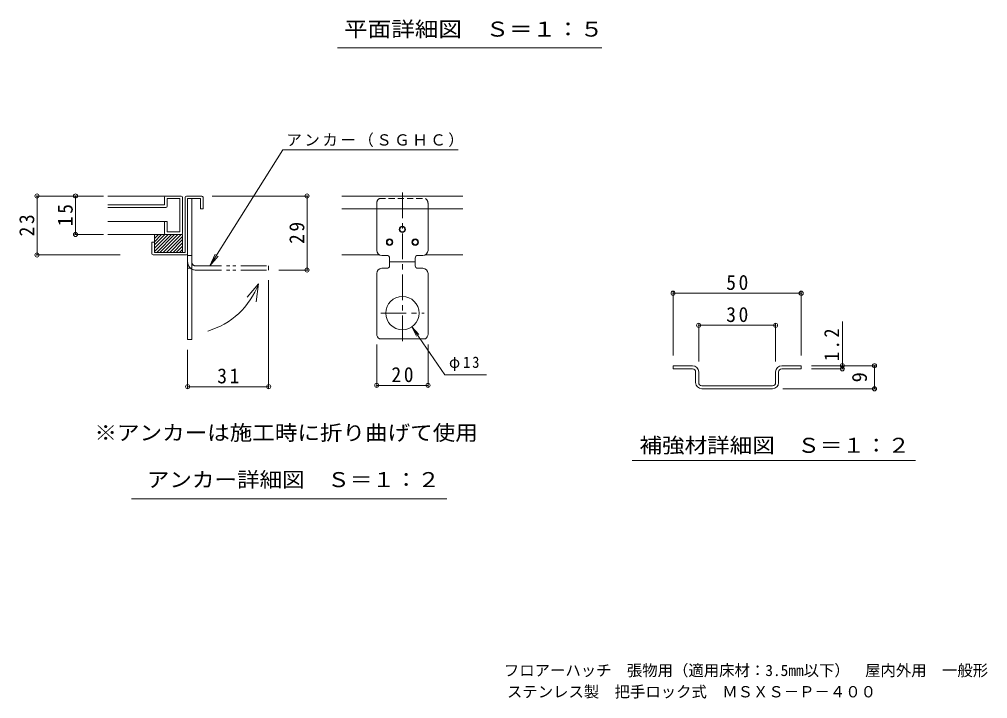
# Model space of a CAD drawing. Units: millimetres at full size; some dimension numbers follow another scale. Extents: x -359 to 372, y -273 to 258.
# Drawn here: x -359.1 to 18.7, y -273.4 to -8.4 of the extents above; entities that cross this region are included whole.
import ezdxf
from ezdxf.enums import TextEntityAlignment as Align

# ---------------------------------------------------------------- set-up
doc = ezdxf.new("R2010")
doc.units = ezdxf.units.MM
doc.header["$LTSCALE"] = 2
doc.header["$PDMODE"] = 32
doc.header["$PDSIZE"] = 1.6
for name, pattern in [('CHAIN1', [8, 5, -1, 1, -1]), ('DASHED1', [1.8, 1.2, -0.6]), ('DOUBLE_CHAIN1', [8.8, 5, -1, 0.6, -0.6, 0.6, -1])]:
    doc.linetypes.add(name, pattern=pattern)
for name, color, linetype, lineweight in [('0-5_文字', 4, 'Continuous', 9), ('D-0', 7, 'Continuous', 9), ('D-1', 2, 'Continuous', 9), ('D-2', 3, 'Continuous', 9), ('D-4', 7, 'Continuous', 9), ('D-5', 7, 'Continuous', 9)]:
    doc.layers.add(name, color=color, linetype=linetype, lineweight=lineweight)
doc.layers.add('F-5_F-5ﾚｲﾔ', color=3, linetype='Continuous')
doc.styles.add('ＭＳ ゴシック', font='')
doc.styles.get('ＭＳ ゴシック').set_extended_font_data('MS Gothic')

msp = doc.modelspace()

# ---------------------------------------------------------------- linework, layer by layer
at = {"layer": '0-5_文字', "color": 7}
msp.add_line((-234.967, -19.479), (-131.843, -19.479), dxfattribs=at)
at = {"layer": 'D-0'}
for p, q in [((-104.009, -143.536), (-104.009, -144.736)), ((-96.409, -143.536), (-104.009, -143.536)), ((-61.609, -143.536), (-54.009, -143.536)), ((-54.009, -143.536), (-54.009, -144.736)), ((-96.409, -144.736), (-104.009, -144.736)), ((-95.209, -150.136), (-95.209, -145.936)), ((-94.009, -145.936), (-94.009, -150.136)), ((-64.009, -145.936), (-64.009, -150.136)), ((-62.809, -150.136), (-62.809, -145.936)), ((-61.609, -144.736), (-54.009, -144.736)), ((-65.209, -151.336), (-92.809, -151.336)), ((-65.209, -152.536), (-92.809, -152.536))]:
    msp.add_line(p, q, dxfattribs=at)
for centre, radius, start, end in [((-96.409, -145.936), 2.4, 0, 90), ((-61.609, -145.936), 2.4, 90, 180), ((-96.409, -145.936), 1.2, 0, 90), ((-61.609, -145.936), 1.2, 90, 180), ((-92.809, -150.136), 2.4, 180, 270), ((-92.809, -150.136), 1.2, 180, 270), ((-65.209, -150.136), 1.2, 270, 0), ((-65.209, -150.136), 2.4, 270, 0)]:
    msp.add_arc(centre, radius, start, end, dxfattribs=at)
at = {"layer": 'D-1'}
for p, q in [((-294.437, -77.827), (-294.437, -99.327)), ((-293.942, -77.327), (-287.937, -77.327)), ((-293.437, -111.827), (-293.437, -78.326)), ((-293.437, -78.327), (-288.437, -78.327)), ((-293.437, -99.827), (-293.437, -78.327)), ((-287.437, -77.827), (-287.437, -82.327)), ((-233.296, -77.326), (-186.002, -77.326)), ((-233.296, -82.327), (-186.002, -82.327)), ((-219.649, -98.515), (-219.649, -82.327)), ((-199.649, -98.515), (-199.649, -82.327)), ((-295.437, -92.327), (-306.437, -92.327)), ((-306.437, -95.327), (-306.437, -92.327)), ((-306.437, -97.706), (-301.057, -92.327)), ((-306.437, -96.433), (-302.33, -92.327)), ((-306.437, -95.161), (-303.603, -92.327)), ((-306.437, -92.615), (-306.148, -92.327)), ((-306.437, -98.979), (-299.784, -92.327)), ((-306.435, -93.886), (-304.876, -92.327)), ((-305.512, -99.327), (-298.512, -92.327)), ((-304.239, -99.327), (-297.239, -92.327)), ((-302.966, -99.327), (-295.966, -92.327)), ((-301.693, -99.327), (-295.437, -93.07)), ((-300.42, -99.327), (-295.437, -94.343)), ((-295.437, -99.327), (-295.437, -92.327)), ((-306.437, -95.327), (-307.437, -95.327)), ((-307.437, -99.827), (-307.437, -95.327)), ((-306.437, -95.327), (-306.437, -99.327)), ((-299.148, -99.327), (-295.437, -95.616)), ((-297.875, -99.327), (-295.437, -96.888)), ((-296.602, -99.327), (-295.437, -98.161)), ((-306.937, -100.327), (-293.937, -100.327)), ((-306.437, -99.327), (-294.437, -99.327)), ((-293.437, -100.515), (-291.837, -100.515)), ((-233.296, -100.327), (-218.495, -100.327)), ((-215.649, -100.515), (-217.649, -100.515)), ((-214.649, -104.515), (-214.649, -101.515)), ((-204.649, -101.515), (-204.649, -104.515)), ((-203.649, -100.515), (-201.649, -100.515)), ((-200.802, -100.327), (-186.002, -100.327)), ((-293.437, -105.515), (-291.837, -105.515)), ((-215.649, -105.515), (-217.649, -105.515)), ((-214.649, -103.015), (-204.649, -103.015)), ((-203.649, -105.515), (-201.649, -105.515)), ((-219.649, -107.515), (-219.649, -131.265)), ((-199.649, -107.515), (-199.649, -131.265)), ((-293.437, -111.827), (-293.437, -133.326)), ((-218.617, -133.015), (-200.68, -133.015))]:
    msp.add_line(p, q, dxfattribs=at)
at = {"layer": 'D-1', "linetype": 'DASHED1'}
for p, q in [((-218.617, -78.326), (-200.68, -78.326)), ((-219.649, -80.076), (-219.649, -82.327)), ((-199.649, -80.076), (-199.649, -82.327))]:
    msp.add_line(p, q, dxfattribs=at)
at = {"layer": 'D-1', "linetype": 'CHAIN1'}
for p, q in [((-209.649, -75.937), (-209.649, -135.05)), ((-218.118, -123.015), (-201.17, -123.015))]:
    msp.add_line(p, q, dxfattribs=at)
at = {"layer": 'D-1', "linetype": 'DOUBLE_CHAIN1'}
for p, q in [((-290.237, -104.615), (-261.837, -104.615)), ((-261.837, -106.215), (-261.837, -104.615)), ((-290.237, -106.215), (-261.837, -106.215))]:
    msp.add_line(p, q, dxfattribs=at)
at = {"layer": 'D-1', "color": 7}
for p, q in [((-261.837, -152.309), (-261.837, -110.215)), ((-293.437, -152.309), (-293.437, -137.326)), ((-293.437, -151.709), (-261.837, -151.709))]:
    msp.add_line(p, q, dxfattribs=at)
at = {"layer": 'D-1'}
for points in [[(-293.437, -133.326), (-291.837, -133.326), (-291.837, -78.326)], [(-288.437, -78.327), (-288.437, -82.327), (-287.437, -82.327)]]:
    msp.add_lwpolyline(points, dxfattribs=at)
for centre, radius in [((-209.649, -90.326), 1.25), ((-209.649, -90.326), 1), ((-214.649, -95.327), 1.25), ((-214.649, -95.327), 1), ((-204.649, -95.327), 1.25), ((-204.649, -95.327), 1), ((-209.649, -123.015), 6.5)]:
    msp.add_circle(centre, radius, dxfattribs=at)
for centre, radius, start, end in [((-293.937, -77.827), 0.5, 90, 180), ((-287.937, -77.827), 0.5, 0, 90), ((-306.937, -99.827), 0.5, 180, 270), ((-293.937, -99.827), 0.5, 270, 0), ((-217.649, -98.515), 2, 180, 270), ((-215.649, -101.515), 1, 0, 90), ((-203.649, -101.515), 1, 90, 180), ((-201.649, -98.515), 2, 270, 0), ((-217.649, -107.515), 2, 90, 180), ((-215.649, -104.515), 1, 270, 0), ((-203.649, -104.515), 1, 180, 270), ((-201.649, -107.515), 2, 0, 90), ((-217.649, -131.265), 2, 180, 241.04498), ((-201.649, -131.265), 2, 298.95502, 0)]:
    msp.add_arc(centre, radius, start, end, dxfattribs=at)
at = {"layer": 'D-1', "linetype": 'DASHED1'}
for centre, start, end in [((-217.649, -80.076), 118.95502, 180), ((-201.649, -80.076), 0, 61.04498)]:
    msp.add_arc(centre, 2, start, end, dxfattribs=at)
at = {"layer": 'D-1', "linetype": 'DOUBLE_CHAIN1'}
for radius in [3.2, 1.6]:
    msp.add_arc((-290.237, -103.015), radius, 180, 270, dxfattribs=at)
at = {"layer": 'D-1', "color": 7}
for p in [(-293.437, -151.709), (-261.837, -151.709)]:
    msp.add_point(p, dxfattribs=at)
at = {"layer": 'D-2'}
for p, q in [((-302.437, -77.827), (-302.437, -80.827)), ((-301.437, -81.327), (-301.437, -78.327)), ((-296.437, -78.327), (-301.437, -78.327)), ((-296.437, -91.327), (-296.437, -78.327)), ((-295.437, -77.827), (-295.437, -91.827)), ((-306.595, -80.827), (-324.584, -80.827)), ((-324.584, -81.827), (-308.009, -81.827)), ((-301.937, -81.827), (-308.009, -81.827)), ((-302.437, -80.827), (-306.595, -80.827)), ((-303.943, -87.327), (-324.584, -87.327)), ((-302.437, -87.327), (-303.943, -87.327)), ((-302.437, -87.327), (-301.437, -87.327)), ((-302.437, -91.827), (-302.437, -87.327)), ((-301.437, -91.327), (-301.437, -87.327)), ((-301.937, -92.327), (-324.584, -92.327)), ((-301.937, -92.327), (-295.966, -92.327)), ((-296.437, -91.327), (-301.437, -91.327))]:
    msp.add_line(p, q, dxfattribs=at)
msp.add_lwpolyline([(-295.937, -77.327), (-301.937, -77.327), (-324.584, -77.327)], dxfattribs=at)
for centre, start, end in [((-301.937, -77.827), 90, 180), ((-295.937, -77.827), 0, 90), ((-301.937, -81.327), 270, 0), ((-301.937, -91.827), 180, 270), ((-295.937, -91.827), 270, 0)]:
    msp.add_arc(centre, 0.5, start, end, dxfattribs=at)
at = {"layer": 'D-4'}
for p, q in [((-352.616, -77.326), (-326.216, -77.326)), ((-352.216, -77.326), (-352.216, -100.327)), ((-337.216, -77.326), (-337.216, -92.327)), ((-246.437, -77.326), (-283.937, -77.326)), ((-246.837, -77.326), (-246.837, -106.215)), ((-337.616, -92.327), (-326.216, -92.327)), ((-352.616, -100.327), (-319.767, -100.327)), ((-246.437, -106.215), (-257.837, -106.215)), ((-104.009, -114.647), (-104.009, -139.536)), ((-104.009, -115.247), (-54.009, -115.247)), ((-54.009, -114.647), (-54.009, -139.536)), ((-94.009, -127.164), (-94.009, -141.936)), ((-94.009, -127.764), (-64.009, -127.764)), ((-64.009, -127.164), (-64.009, -141.936)), ((-37.924, -143.536), (-37.924, -126.274)), ((-219.649, -151.812), (-219.649, -135.265)), ((-199.649, -151.812), (-199.649, -135.265)), ((-24.807, -143.536), (-50.009, -143.536)), ((-37.924, -143.536), (-37.924, -144.736)), ((-25.407, -143.536), (-25.407, -152.536)), ((-37.324, -144.736), (-50.009, -144.736)), ((-219.649, -151.212), (-199.649, -151.212)), ((-24.807, -152.536), (-61.209, -152.536)), ((-119.965, -180.565), (-9.382, -180.565))]:
    msp.add_line(p, q, dxfattribs=at)
for p in [(-352.216, -77.326), (-337.216, -77.326), (-246.837, -77.326), (-337.216, -92.327), (-352.216, -100.327), (-246.837, -106.215), (-104.009, -115.247), (-54.009, -115.247), (-94.009, -127.764), (-64.009, -127.764), (-37.924, -143.536), (-25.407, -143.536), (-37.924, -144.736), (-219.649, -151.212), (-199.649, -151.212), (-25.407, -152.536)]:
    msp.add_point(p, dxfattribs=at)
at = {"layer": 'D-5'}
for p, q in [((-284.79, -104.615), (-282.701, -100.072)), ((-284.79, -104.615), (-281.596, -100.768)), ((-265.803, -111.623), (-270.249, -116.786)), ((-265.803, -111.623), (-266.688, -118.603)), ((-205.973, -128.375), (-193.108, -147.137)), ((-205.973, -128.375), (-204.128, -132.005)), ((-205.973, -128.375), (-203.283, -131.369)), ((-193.108, -147.137), (-176.772, -147.137)), ((-315.379, -195.465), (-192.257, -195.465))]:
    msp.add_line(p, q, dxfattribs=at)
msp.add_lwpolyline([(-284.79, -104.615), (-256.237, -59.275), (-187.9, -59.275)], dxfattribs=at)
msp.add_arc((-294.005, -101.078), 30.109, 286.17736, 339.49844, dxfattribs=at)

# ---------------------------------------------------------------- texts
at = {"layer": '0-5_文字', "color": 2, "style": 'ＭＳ ゴシック', "width": 1.15}
msp.add_text('平面詳細図\u3000Ｓ＝１：５', height=5.865, dxfattribs=at).set_placement((-232.405, -16.897), align=Align.BOTTOM_LEFT)
at = {"layer": 'D-1', "insert": (-281.887, -150.509), "char_height": 5.865, "attachment_point": 7, "style": 'ＭＳ ゴシック'}
msp.add_mtext('\\T1.27;\\W0.95;31', dxfattribs=at)
at = {"layer": 'D-4', "color": 2, "style": 'ＭＳ ゴシック'}
msp.add_text('9', height=5.865, rotation=90, dxfattribs=at).set_placement((-26.607, -150.036), align=Align.BOTTOM_LEFT)
at = {"layer": 'D-4', "color": 2, "style": 'ＭＳ ゴシック', "width": 1.1}
msp.add_text('補強材詳細図\u3000Ｓ＝１：２', height=5.865, dxfattribs=at).set_placement((-117.13, -179.278), align=Align.BOTTOM_LEFT)
at = {"layer": 'D-4', "color": 2, "char_height": 5.865, "attachment_point": 7, "rotation": 90, "style": 'ＭＳ ゴシック'}
for s, insert in [('\\T1.27;\\W0.95;15', (-338.216, -89.077)), ('\\T1.27;\\W0.95;23', (-353.216, -93.077)), ('\\T1.27;\\W0.95;29', (-247.837, -96.021)), ('\\T1.27;\\W0.9;1.2', (-39.124, -141.715))]:
    msp.add_mtext(s, dxfattribs=dict(at, insert=insert))
at = {"layer": 'D-4', "color": 2, "char_height": 5.865, "attachment_point": 7, "style": 'ＭＳ ゴシック'}
for s, insert in [('\\T1.27;\\W0.95;50', (-83.259, -114.047)), ('\\T1.27;\\W0.95;30', (-83.259, -126.564)), ('\\T1.27;\\W0.95;20', (-213.899, -150.012))]:
    msp.add_mtext(s, dxfattribs=dict(at, insert=insert))
at = {"layer": 'D-5', "color": 2, "style": 'ＭＳ ゴシック', "width": 1.1}
for s, p in [('※アンカーは施工時に折り曲げて使用', (-329.818, -174.373)), ('アンカー詳細図\u3000Ｓ＝１：２', (-309.382, -192.663))]:
    msp.add_text(s, height=5.865, dxfattribs=at).set_placement(p, align=Align.BOTTOM_LEFT)
at = {"layer": 'D-5', "char_height": 4.399, "attachment_point": 7, "style": 'ＭＳ ゴシック'}
for s, insert in [('\\T1.17;アンカー（ＳＧＨＣ）', (-254.893, -58.217)), ('\\T1.26;\\W0.95;φ13', (-191.44, -145.557))]:
    msp.add_mtext(s, dxfattribs=dict(at, insert=insert))
at = {"layer": 'F-5_F-5ﾚｲﾔ', "color": 7, "style": 'ＭＳ ゴシック'}
for s, p in [('フロアーハッチ\u3000張物用（適用床材：3.5mm以下）\u3000屋内外用\u3000一般形', (-170.038, -265.925)), ('ステンレス製\u3000把手ロック式\u3000ＭＳＸＳ－Ｐ－４００', (-168.827, -274.251))]:
    msp.add_text(s, height=4.399, dxfattribs=at).set_placement(p, align=Align.BOTTOM_LEFT)

doc.saveas('drawing.dxf')
